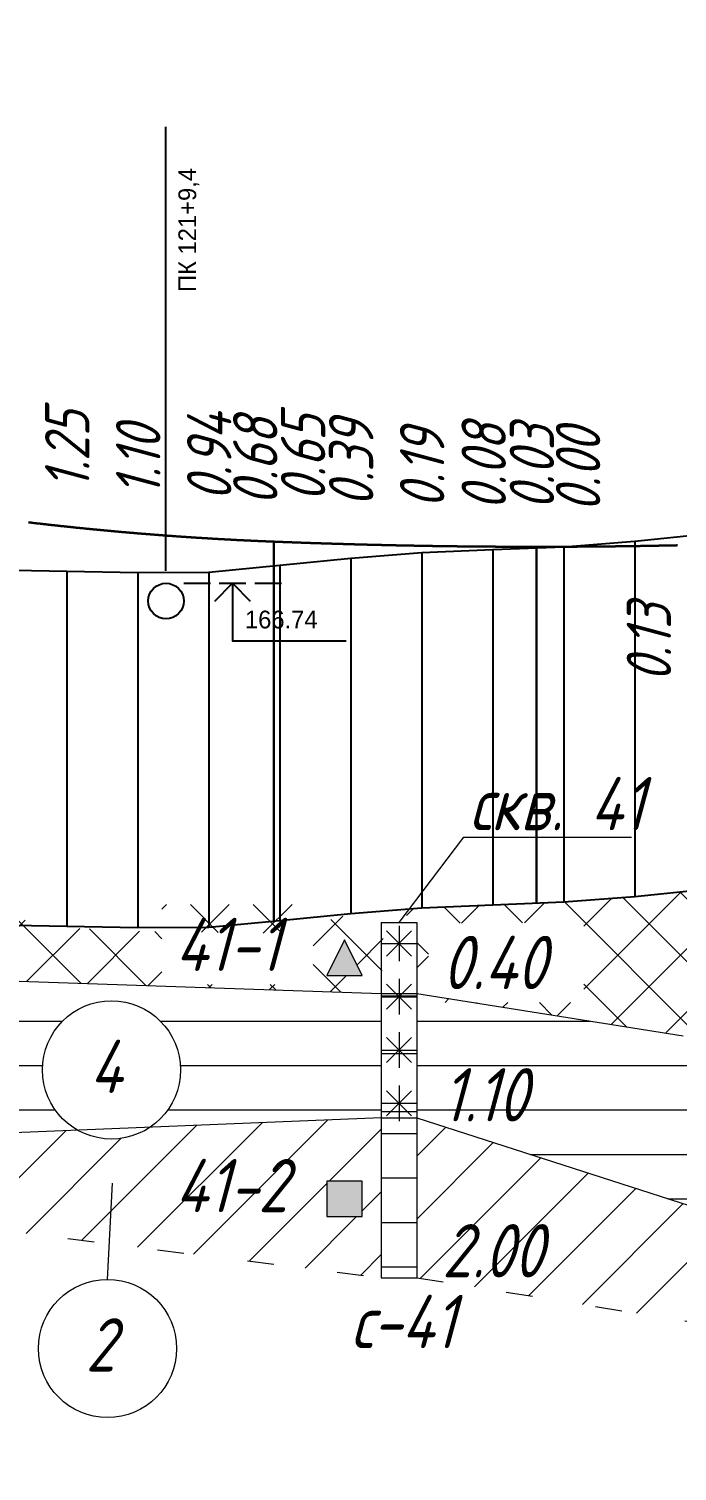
# Model space of a CAD drawing. Extents: x 2172 to 5772, y -842 to -248.
# Drawn here: x 5350.4 to 5387, y -483.9 to -402.7 of the extents above; entities that cross this region are included whole.
import ezdxf

# ---------------------------------------------------------------- set-up
doc = ezdxf.new("R2010")
doc.units = 0
doc.header["$MEASUREMENT"] = 0
doc.linetypes.add('CONTI', pattern=[0])
doc.linetypes.add('STROT', pattern=[1.7, 0.5, -1.2])
doc.layers.add('геология', color=7, linetype='CONTINUOUS', lineweight=20)
doc.layers.add('КРАСНЫЙ_ПРОФИЛЬ', color=1, linetype='CONTINUOUS', lineweight=30)
for name, color, linetype in [('ДИНАМИЧЕСКИЕ_КОММУНИКАЦИИ', 7, 'CONTINUOUS'), ('РАБОЧИЕ_ОТМЕТКИ', 1, 'CONTINUOUS'), ('ЧЕРНЫЙ_ПРОФИЛЬ', 7, 'CONTINUOUS')]:
    doc.layers.add(name, color=color, linetype=linetype)
doc.styles.add('ГОСТ', font='gost.TTF', dxfattribs={"oblique": 15, "height": 1})

# ---------------------------------------------------------------- blocks, each defined once
blk = doc.blocks.new('*U13')
at = {"layer": 'ДИНАМИЧЕСКИЕ_КОММУНИКАЦИИ', "color": 0}
blk.add_circle((0, 0), 1, dxfattribs=at)
blk = doc.blocks.new('*U14')
at = {"layer": 'ДИНАМИЧЕСКИЕ_КОММУНИКАЦИИ', "color": 0}
blk.add_text('166.74', height=1, dxfattribs=at).set_placement((4.45, -2.54))

msp = doc.modelspace()

# ---------------------------------------------------------------- hatches: boundary and pattern name
at = {"layer": 'геология', "linetype": 'Continuous'}
h = msp.add_hatch(dxfattribs=at)
h.set_pattern_fill('ANSI37', color=1, scale=20, style=0)
h.set_pattern_definition([(45, (2171.596, -898.5895), (-1.767767, 1.767767), []), (135, (2171.596, -898.5895), (-1.767767, -1.767767), [])])
edge = h.paths.add_edge_path()
edge.add_line((5058.397, -409.789), (5040.596, -408.31))
edge.add_line((5040.596, -408.31), (5036.596, -408.29))
edge.add_line((5036.596, -408.29), (5032.596, -408.13))
edge.add_line((5032.596, -408.13), (5028.596, -407.8))
edge.add_line((5028.596, -407.8), (5024.596, -407.55))
edge.add_line((5024.596, -407.55), (5020.596, -407.35))
edge.add_line((5020.596, -407.35), (5016.596, -407.16))
edge.add_line((5016.596, -407.16), (5012.596, -406.98))
edge.add_line((5012.596, -406.98), (5010.635, -406.999))
edge.add_line((5010.635, -406.999), (5010.635, -419.009))
edge.add_line((5010.635, -419.009), (5057.492, -411.971))
edge.add_arc((5061.369, -412.3), 3.89, 139.8176, 175.15442, ccw=False)
edge = h.paths.add_edge_path()
edge.add_line((5068.178, -404.573), (5064.596, -405.37))
edge.add_line((5064.596, -405.37), (5060.596, -406.22))
edge.add_line((5060.596, -406.22), (5056.596, -406.97))
edge.add_line((5056.596, -406.97), (5052.596, -407.65))
edge.add_line((5052.596, -407.65), (5048.596, -407.98))
edge.add_line((5048.596, -407.98), (5044.596, -408.14))
edge.add_line((5044.596, -408.14), (5040.596, -408.31))
edge.add_line((5040.596, -408.31), (5058.397, -409.789))
edge.add_arc((5061.369, -412.3), 3.89, 30.67706, 139.8176, ccw=False)
edge.add_line((5064.715, -410.315), (5067.164, -410.518))
edge.add_line((5067.164, -410.518), (5068.178, -410.366))
edge.add_line((5068.178, -410.366), (5068.178, -404.573))
edge = h.paths.add_edge_path()
edge.add_line((5096.596, -404.172), (5096.596, -404.13))
edge.add_line((5096.596, -404.13), (5092.596, -403.4))
edge.add_line((5092.596, -403.4), (5088.596, -402.99))
edge.add_line((5088.596, -402.99), (5084.596, -402.72))
edge.add_line((5084.596, -402.72), (5080.596, -402.76))
edge.add_line((5080.596, -402.76), (5076.596, -403.1))
edge.add_line((5076.596, -403.1), (5072.596, -403.7))
edge.add_line((5072.596, -403.7), (5069.178, -404.366))
edge.add_line((5069.178, -404.366), (5070.178, -404.366))
edge.add_line((5070.178, -404.366), (5070.178, -410.366))
edge.add_line((5070.178, -410.366), (5084.647, -410.034))
edge.add_line((5084.647, -410.034), (5096.838, -410.763))
edge.add_arc((5098.78, -407.392), 3.89, 180, 240.04553, ccw=False)
edge.add_arc((5098.78, -407.392), 3.89, 124.1536, 180, ccw=False)
edge = h.paths.add_edge_path()
edge.add_line((5120.596, -408.88), (5116.596, -407.77))
edge.add_line((5116.596, -407.77), (5112.596, -406.93))
edge.add_line((5112.596, -406.93), (5108.596, -406.05))
edge.add_line((5108.596, -406.05), (5104.596, -405.14))
edge.add_line((5104.596, -405.14), (5101.693, -404.813))
edge.add_arc((5098.78, -407.392), 3.89, 0, 41.52261, ccw=False)
edge.add_arc((5098.78, -407.392), 3.89, 293.11307, 360, ccw=False)
edge.add_line((5100.307, -410.97), (5103.262, -411.147))
edge.add_line((5103.262, -411.147), (5128.303, -414.758))
edge.add_line((5128.303, -414.758), (5128.303, -411.758))
edge.add_line((5128.303, -411.758), (5129.303, -411.758))
edge.add_line((5129.303, -411.758), (5128.596, -411.49))
edge.add_line((5128.596, -411.49), (5124.596, -410.12))
edge.add_line((5124.596, -410.12), (5120.596, -408.88))
h.paths.add_polyline_path([(5156.596, -423.48), (5152.596, -421.8), (5148.596, -420), (5144.596, -418), (5140.596, -416.16), (5136.596, -414.49), (5132.596, -413.01), (5130.303, -412.138), (5130.303, -414.758), (5155.472, -426.353), (5189.091, -430.057), (5189.091, -428.057), (5190.091, -428.057), (5188.596, -427.68), (5184.596, -426.81), (5180.596, -426.48), (5176.596, -426), (5172.596, -425.51), (5168.596, -425.12), (5164.596, -424.59), (5160.596, -424.09)])
h.paths.add_polyline_path([(5224.596, -435.25), (5220.596, -434.77), (5216.596, -434.35), (5212.596, -433.54), (5208.596, -432.81), (5204.596, -432.03), (5200.596, -430.64), (5196.596, -429.68), (5192.596, -428.69), (5191.091, -428.309), (5191.091, -430.057), (5216.701, -436.875), (5250.3, -441.943), (5250.3, -438.846), (5248.596, -438.68), (5244.596, -438.3), (5240.596, -437.89), (5236.596, -437.31), (5232.596, -436.56), (5228.596, -435.87)])
h.paths.add_polyline_path([(5280.596, -442.87), (5276.596, -441.78), (5272.596, -441.57), (5268.596, -440.66), (5264.596, -439.98), (5260.596, -439.68), (5256.596, -439.31), (5252.596, -439.07), (5252.3, -439.041), (5252.3, -441.943), (5266.285, -443.519), (5276.572, -445.311), (5292.596, -446.62), (5288.596, -445.37), (5284.596, -444.09)])
h.paths.add_polyline_path([(5310.157, -445.848), (5308.596, -445.95), (5304.596, -446.8), (5300.596, -447.32), (5296.596, -447.04), (5292.596, -446.62), (5276.572, -445.311), (5290.186, -449.892), (5310.157, -452.781)])
edge = h.paths.add_edge_path()
edge.add_line((5325.392, -447.905), (5324.596, -447.75))
edge.add_line((5324.596, -447.75), (5320.596, -446.92))
edge.add_line((5320.596, -446.92), (5316.596, -446.11))
edge.add_line((5316.596, -446.11), (5312.596, -445.69))
edge.add_line((5312.596, -445.69), (5311.157, -445.783))
edge.add_line((5311.157, -445.783), (5312.157, -445.783))
edge.add_line((5312.157, -445.783), (5312.157, -452.783))
edge.add_line((5312.157, -452.783), (5323.717, -453.945))
edge.add_arc((5326.776, -451.541), 3.89, 180, 218.16699, ccw=False)
edge.add_arc((5326.776, -451.541), 3.89, 110.836, 180, ccw=False)
edge = h.paths.add_edge_path()
edge.add_line((5330.596, -448.925), (5329.427, -448.694))
edge.add_arc((5326.776, -451.541), 3.89, 0, 47.03873, ccw=False)
edge.add_arc((5326.776, -451.541), 3.89, 310.35507, 360, ccw=False)
edge.add_line((5329.295, -454.505), (5333.372, -454.915))
edge.add_line((5333.372, -454.915), (5349.904, -456.331))
edge.add_line((5349.904, -456.331), (5330.596, -448.925))
h.paths.add_polyline_path([(5370.481, -452.375), (5368.773, -452.51), (5364.596, -453.65), (5360.596, -453.58), (5356.596, -453.53), (5352.596, -453.34), (5348.596, -452.61), (5344.596, -451.87), (5340.596, -450.89), (5336.596, -450.02), (5332.596, -449.32), (5330.596, -448.925), (5349.904, -456.331), (5370.31, -457.032)])
h.paths.add_polyline_path([(5367.242, -456.013), (5368.242, -454.013), (5369.242, -456.013)], flags=16)
edge = h.paths.add_edge_path()
edge.add_line((5412.596, -454.68), (5408.596, -453.16))
edge.add_line((5408.596, -453.16), (5404.596, -451.97))
edge.add_line((5404.596, -451.97), (5400.596, -451.32))
edge.add_line((5400.596, -451.32), (5396.596, -451.09))
edge.add_line((5396.596, -451.09), (5392.532, -450.815))
edge.add_line((5392.532, -450.815), (5388.512, -451.168))
edge.add_line((5388.512, -451.168), (5384.596, -451.574))
edge.add_line((5384.596, -451.574), (5380.596, -451.879))
edge.add_line((5380.596, -451.879), (5376.575, -452.044))
edge.add_line((5376.575, -452.044), (5372.663, -452.206))
edge.add_line((5372.663, -452.206), (5371.254, -452.314))
edge.add_line((5371.254, -452.314), (5372.31, -453.032))
edge.add_line((5372.31, -453.032), (5372.31, -457.032))
edge.add_line((5372.31, -457.032), (5387.328, -459.422))
edge.add_line((5387.328, -459.422), (5402.013, -459.992))
edge.add_line((5402.013, -459.992), (5414.483, -460.809))
edge.add_arc((5415.2, -464.633), 3.89, 71.88426, 100.62054, ccw=False)
edge.add_line((5416.409, -460.935), (5430.596, -461.865))
edge.add_line((5430.596, -461.865), (5428.596, -460.72))
edge.add_line((5428.596, -460.72), (5424.596, -458.45))
edge.add_line((5424.596, -458.45), (5420.596, -457.17))
edge.add_line((5420.596, -457.17), (5416.596, -455.91))
edge.add_line((5416.596, -455.91), (5412.596, -454.68))
edge = h.paths.add_edge_path(flags=16)
edge.add_arc((5397.269, -455.3), 3.89, 0, 360)
h.paths.add_polyline_path([(5252.976, -446.173), (5261.501, -446.173), (5261.501, -441.67), (5252.976, -441.67)], flags=17)
h.paths.add_polyline_path([(5252.976, -442.477), (5261.501, -442.477), (5261.501, -437.974), (5252.976, -437.974)])
h.paths.add_polyline_path([(5312.833, -453.531), (5321.572, -453.531), (5321.572, -449.027), (5312.833, -449.027)], flags=17)
h.paths.add_polyline_path([(5357.949, -456.519), (5366.473, -456.519), (5366.473, -452.015), (5357.949, -452.015)], flags=16)
h.paths.add_polyline_path([(5394.624, -457.357), (5399.944, -457.357), (5399.944, -452.847), (5394.624, -452.847)], flags=0)
h.paths.add_polyline_path([(5372.986, -457.536), (5381.725, -457.536), (5381.725, -453.033), (5372.952, -453.087)], flags=17)
h = msp.add_hatch(dxfattribs=at)
h.set_pattern_fill('ANSI31', scale=20, angle=135, style=0)
h.set_pattern_definition([(180, (2171.596, -898.5895), (-4e-16, -2.5), [])])
h.paths.add_polyline_path([(5483.36, -527.597), (5432.544, -473.407), (5432.544, -482.407)])
h.paths.add_polyline_path([(5406.153, -465.833), (5387.328, -459.422), (5372.31, -457.032), (5372.31, -464.032), (5428.256, -482.039), (5430.544, -482.407), (5430.544, -473.407), (5414.722, -468.494, -0.089295), (5413.406, -468.085)])
h.paths.add_polyline_path([(5419.413, -473.158, -1), (5411.632, -473.158, -1)], flags=16)
h.paths.add_polyline_path([(5323.717, -453.945), (5312.157, -452.783), (5312.157, -465.783), (5316.023, -466.265), (5353.211, -464.735, -0.271911), (5351.216, -461.337, -1), (5358.996, -461.337, -0.249954), (5357.274, -464.568), (5370.31, -464.032), (5370.31, -457.032), (5349.904, -456.331), (5333.372, -454.915), (5329.295, -454.505, -0.425444)])
h.paths.add_polyline_path([(5433.22, -483.141), (5441.96, -483.141), (5441.96, -478.634), (5433.22, -478.634)], flags=24)
h.paths.add_polyline_path([(5428.068, -487.128), (5437.666, -487.128), (5437.666, -482.622), (5428.068, -482.622)], flags=9)
h.paths.add_polyline_path([(5413.536, -475.207), (5417.772, -475.207), (5417.772, -470.704), (5413.536, -470.704)], flags=8)
h.paths.add_polyline_path([(5372.986, -464.984), (5380.439, -464.984), (5380.439, -460.481), (5372.986, -460.481)], flags=25)
h.paths.add_polyline_path([(5312.832, -466.517), (5321.573, -466.517), (5321.573, -462.01), (5312.832, -462.01)], flags=9)
at = {"layer": 'геология', "ltscale": 7}
for points in [[(5368.242, -454.013), (5367.242, -456.013), (5369.242, -456.013), (5368.742, -455.013)], [(5369.242, -469.591), (5369.242, -467.591), (5367.242, -467.591), (5367.242, -469.591)]]:
    msp.add_hatch(color=7, dxfattribs=at).paths.add_polyline_path(points)
at = {"layer": 'геология', "linetype": 'Continuous'}
h = msp.add_hatch(dxfattribs=at)
h.set_pattern_fill('ANSI31', scale=26, angle=135, style=0)
h.set_pattern_definition([(180, (6561.2314, -2917.4197), (-7e-16, -3.25), [])])
h.paths.add_polyline_path([(5372.31, -457.032), (5370.31, -457.032), (5370.31, -464.032), (5372.31, -464.032)])
h = msp.add_hatch(dxfattribs=at)
h.set_pattern_fill('ANSI31', scale=20, style=0)
h.set_pattern_definition([(45, (2171.596, -898.5895), (-1.767767, 1.767767), [])])
h.paths.add_polyline_path([(5370.31, -473.032), (5370.31, -464.032), (5357.274, -464.568, -0.282117), (5353.211, -464.735), (5316.023, -466.265)])
h.paths.add_polyline_path([(5367.242, -469.591), (5367.242, -467.591), (5369.242, -467.591), (5369.242, -469.591)], flags=16)
h.paths.add_polyline_path([(5428.256, -482.039), (5372.31, -464.032), (5372.31, -473.032)])
h.paths.add_polyline_path([(5357.749, -469.896), (5370.106, -470.297), (5371.312, -465.797), (5358.955, -465.396)], flags=9)
h.paths.add_polyline_path([(5372.786, -473.563), (5383.429, -473.965), (5384.635, -469.465), (5373.992, -469.063)], flags=25)
h = msp.add_hatch(dxfattribs=at)
h.set_pattern_fill('ANSI31', scale=20, angle=135, style=0)
h.set_pattern_definition([(180, (6561.2314, -2917.4197), (-4e-16, -2.5), [])])
h.paths.add_polyline_path([(5372.31, -464.032), (5370.31, -464.032), (5370.31, -473.032), (5372.31, -473.032)])

# ---------------------------------------------------------------- linework, layer by layer
at = {"layer": 'геология', "color": 7, "linetype": 'Continuous'}
for p, q in [((5371.31, -453.032), (5374.956, -448.231)), ((5374.956, -448.231), (5384.401, -448.231)), ((5370.31, -453.032), (5372.31, -453.032)), ((5368.242, -454.013), (5367.242, -456.013)), ((5369.242, -456.013), (5368.242, -454.013)), ((5349.904, -456.331), (5370.31, -457.032)), ((5367.242, -456.013), (5369.242, -456.013)), ((5370.31, -457.032), (5372.31, -457.032)), ((5370.31, -457.032), (5372.31, -457.032)), ((5372.31, -457.032), (5387.328, -459.422)), ((5370.31, -464.032), (5316.023, -466.265)), ((5370.31, -464.032), (5372.31, -464.032)), ((5372.31, -464.032), (5428.256, -482.039)), ((5354.885, -473.126), (5355.166, -467.718)), ((5370.31, -473.032), (5372.31, -473.032)), ((5370.31, -473.032), (5372.31, -473.032)), ((5370.31, -473.032), (5372.31, -473.032))]:
    msp.add_line(p, q, dxfattribs=at)
at = {"layer": 'геология', "color": 7, "linetype": 'Continuous', "ltscale": 5}
for p, q in [((5370.31, -453.032), (5370.31, -473.032)), ((5372.31, -453.032), (5372.31, -473.032))]:
    msp.add_line(p, q, dxfattribs=at)
at = {"layer": 'геология', "color": 1, "linetype": 'Continuous'}
for p, q in [((5370.603, -454.922), (5372.017, -453.507)), ((5372.017, -454.922), (5370.603, -453.507)), ((5371.31, -453.214), (5371.31, -455.214)), ((5370.31, -454.214), (5372.31, -454.214)), ((5371.31, -456.214), (5371.31, -458.214)), ((5370.603, -457.922), (5372.017, -456.507)), ((5372.017, -457.922), (5370.603, -456.507)), ((5370.31, -457.214), (5372.31, -457.214)), ((5370.603, -460.922), (5372.017, -459.507)), ((5372.017, -460.922), (5370.603, -459.507)), ((5371.31, -459.214), (5371.31, -461.214)), ((5370.31, -460.214), (5372.31, -460.214)), ((5370.603, -463.922), (5372.017, -462.507)), ((5372.017, -463.922), (5370.603, -462.507)), ((5371.31, -462.214), (5371.31, -464.214)), ((5370.31, -463.214), (5372.31, -463.214))]:
    msp.add_line(p, q, dxfattribs=at)
at = {"layer": 'геология', "color": 7, "ltscale": 7}
for p, q in [((5367.242, -456.013), (5369.242, -456.013)), ((5369.242, -467.591), (5367.242, -467.591)), ((5367.242, -467.591), (5367.242, -469.591)), ((5369.242, -469.591), (5369.242, -467.591)), ((5367.242, -469.591), (5369.242, -469.591))]:
    msp.add_line(p, q, dxfattribs=at)
at = {"layer": 'геология', "color": 7, "linetype": 'STROT', "ltscale": 3}
for p, q in [((5312.157, -465.783), (5370.31, -473.032)), ((5372.31, -473.032), (5430.544, -482.407))]:
    msp.add_line(p, q, dxfattribs=at)
at = {"layer": 'геология', "color": 7, "linetype": 'Continuous'}
for centre in [(5355.106, -461.337), (5354.885, -477.017)]:
    msp.add_circle(centre, 3.89, dxfattribs=at)
at = {"layer": 'ДИНАМИЧЕСКИЕ_КОММУНИКАЦИИ', "color": 7}
for points in [[(5358.179, -433.236), (5358.179, -408.236)], [(5359.179, -433.936), (5360.679, -433.936)], [(5360.929, -434.936), (5361.929, -433.936), (5362.929, -434.936)], [(5361.179, -433.936), (5362.679, -433.936)], [(5361.929, -433.936), (5361.929, -437.176), (5368.329, -437.176)], [(5363.179, -433.936), (5364.679, -433.936)]]:
    msp.add_lwpolyline(points, dxfattribs=at)
at = {"layer": 'КРАСНЫЙ_ПРОФИЛЬ'}
for p, q in [((5364.259, -431.592), (5364.259, -452.945)), ((5379.053, -431.882), (5379.053, -451.942))]:
    msp.add_line(p, q, dxfattribs=at)
for points in [[(5350.422, -430.505), (5350.462, -430.509), (5350.502, -430.514), (5350.542, -430.519), (5350.582, -430.523), (5350.622, -430.528), (5350.662, -430.533), (5350.702, -430.537), (5350.742, -430.542), (5350.782, -430.547), (5350.822, -430.551), (5350.862, -430.556), (5350.902, -430.561), (5350.942, -430.565), (5350.982, -430.57), (5351.022, -430.574), (5351.062, -430.579), (5351.102, -430.584), (5351.142, -430.588), (5351.182, -430.593), (5351.222, -430.597), (5351.262, -430.602), (5351.302, -430.606), (5351.342, -430.611), (5351.382, -430.615), (5351.422, -430.62), (5351.462, -430.624), (5351.502, -430.629), (5351.542, -430.633), (5351.582, -430.638), (5351.622, -430.642), (5351.662, -430.647), (5351.702, -430.651), (5351.742, -430.656), (5351.782, -430.66), (5351.822, -430.664), (5351.862, -430.669), (5351.902, -430.673), (5351.942, -430.678), (5351.982, -430.682), (5352.022, -430.686), (5352.062, -430.691), (5352.102, -430.695), (5352.142, -430.699), (5352.182, -430.704), (5352.222, -430.708), (5352.262, -430.712), (5352.302, -430.717), (5352.342, -430.721), (5352.382, -430.725), (5352.422, -430.729), (5352.462, -430.734), (5352.502, -430.738), (5352.542, -430.742), (5352.582, -430.746), (5352.596, -430.748), (5352.622, -430.751), (5352.662, -430.755), (5352.702, -430.759), (5352.742, -430.763), (5352.782, -430.767), (5352.822, -430.772), (5352.862, -430.776), (5352.902, -430.78), (5352.942, -430.784), (5352.982, -430.788), (5353.022, -430.792), (5353.062, -430.797), (5353.102, -430.801), (5353.142, -430.805), (5353.182, -430.809), (5353.222, -430.813), (5353.262, -430.817), (5353.302, -430.821), (5353.342, -430.825), (5353.382, -430.829), (5353.422, -430.833), (5353.462, -430.837), (5353.502, -430.841), (5353.542, -430.845), (5353.582, -430.849), (5353.622, -430.853), (5353.662, -430.857), (5353.702, -430.861), (5353.742, -430.865), (5353.782, -430.869), (5353.822, -430.873), (5353.862, -430.877), (5353.902, -430.881), (5353.942, -430.885), (5353.982, -430.889), (5354.022, -430.893), (5354.061, -430.897), (5354.101, -430.901), (5354.141, -430.905), (5354.181, -430.908), (5354.221, -430.912), (5354.261, -430.916), (5354.301, -430.92), (5354.341, -430.924), (5354.381, -430.928), (5354.421, -430.931), (5354.461, -430.935), (5354.501, -430.939), (5354.541, -430.943), (5354.581, -430.947), (5354.621, -430.95), (5354.661, -430.954), (5354.701, -430.958), (5354.741, -430.962), (5354.781, -430.965), (5354.821, -430.969), (5354.861, -430.973), (5354.901, -430.976), (5354.941, -430.98), (5354.981, -430.984), (5355.021, -430.988), (5355.061, -430.991), (5355.101, -430.995), (5355.141, -430.999), (5355.181, -431.002), (5355.221, -431.006), (5355.261, -431.009), (5355.301, -431.013), (5355.341, -431.017), (5355.381, -431.02), (5355.421, -431.024), (5355.461, -431.027), (5355.501, -431.031), (5355.541, -431.035), (5355.581, -431.038), (5355.621, -431.042), (5355.661, -431.045), (5355.701, -431.049), (5355.741, -431.052), (5355.781, -431.056), (5355.821, -431.059), (5355.861, -431.063), (5355.901, -431.066), (5355.941, -431.07), (5355.981, -431.073), (5356.021, -431.077), (5356.061, -431.08), (5356.101, -431.083), (5356.141, -431.087), (5356.181, -431.09), (5356.221, -431.094), (5356.261, -431.097), (5356.301, -431.1), (5356.341, -431.104), (5356.381, -431.107), (5356.421, -431.111), (5356.461, -431.114), (5356.501, -431.117), (5356.541, -431.121), (5356.581, -431.124), (5356.596, -431.125), (5356.621, -431.127), (5356.661, -431.131), (5356.701, -431.134), (5356.741, -431.137), (5356.781, -431.14), (5356.821, -431.144), (5356.861, -431.147), (5356.901, -431.15), (5356.941, -431.153), (5356.981, -431.157), (5357.021, -431.16), (5357.061, -431.163), (5357.101, -431.166), (5357.141, -431.169), (5357.181, -431.173), (5357.221, -431.176), (5357.261, -431.179), (5357.301, -431.182), (5357.341, -431.185), (5357.381, -431.188), (5357.421, -431.192), (5357.461, -431.195), (5357.501, -431.198), (5357.541, -431.201), (5357.581, -431.204), (5357.621, -431.207), (5357.661, -431.21), (5357.701, -431.213), (5357.741, -431.216), (5357.781, -431.219), (5357.821, -431.222), (5357.861, -431.225), (5357.901, -431.228), (5357.941, -431.231), (5357.981, -431.234), (5358.021, -431.237), (5358.061, -431.24), (5358.101, -431.243), (5358.141, -431.246), (5358.181, -431.249), (5358.221, -431.252), (5358.261, -431.255), (5358.301, -431.258), (5358.341, -431.261), (5358.381, -431.264), (5358.421, -431.267), (5358.461, -431.27), (5358.501, -431.273), (5358.541, -431.276), (5358.581, -431.278), (5358.621, -431.281), (5358.661, -431.284), (5358.701, -431.287), (5358.741, -431.29), (5358.781, -431.293), (5358.821, -431.295), (5358.86, -431.298), (5358.9, -431.301), (5358.94, -431.304), (5358.98, -431.307), (5359.02, -431.309), (5359.06, -431.312), (5359.1, -431.315), (5359.14, -431.318), (5359.18, -431.32), (5359.22, -431.323), (5359.26, -431.326), (5359.3, -431.328), (5359.34, -431.331), (5359.38, -431.334), (5359.42, -431.336), (5359.46, -431.339), (5359.5, -431.342), (5359.54, -431.344), (5359.58, -431.347), (5359.62, -431.35), (5359.66, -431.352), (5359.7, -431.355), (5359.74, -431.358), (5359.78, -431.36), (5359.82, -431.363), (5359.86, -431.365), (5359.9, -431.368), (5359.94, -431.37), (5359.98, -431.373), (5360.02, -431.375), (5360.06, -431.378), (5360.1, -431.38), (5360.14, -431.383), (5360.18, -431.386), (5360.22, -431.388), (5360.26, -431.39), (5360.3, -431.393), (5360.34, -431.395), (5360.38, -431.398), (5360.42, -431.4), (5360.46, -431.403), (5360.5, -431.405), (5360.54, -431.408), (5360.58, -431.41), (5360.596, -431.411), (5360.62, -431.412), (5360.66, -431.415), (5360.7, -431.417), (5360.74, -431.42), (5360.78, -431.422), (5360.82, -431.424), (5360.86, -431.427), (5360.9, -431.429), (5360.94, -431.431), (5360.98, -431.434), (5361.02, -431.436), (5361.06, -431.438), (5361.1, -431.44), (5361.14, -431.443), (5361.18, -431.445), (5361.22, -431.447), (5361.26, -431.45), (5361.3, -431.452), (5361.34, -431.454), (5361.38, -431.456), (5361.42, -431.458), (5361.46, -431.461), (5361.5, -431.463), (5361.54, -431.465), (5361.58, -431.467), (5361.62, -431.469), (5361.66, -431.472), (5361.7, -431.474), (5361.74, -431.476), (5361.78, -431.478), (5361.82, -431.48), (5361.86, -431.482), (5361.9, -431.484), (5361.94, -431.486), (5361.98, -431.489), (5362.02, -431.491), (5362.06, -431.493), (5362.1, -431.495), (5362.14, -431.497), (5362.18, -431.499), (5362.22, -431.501), (5362.26, -431.503), (5362.3, -431.505), (5362.34, -431.507), (5362.38, -431.509), (5362.42, -431.511), (5362.46, -431.513), (5362.5, -431.515), (5362.54, -431.517), (5362.58, -431.519), (5362.62, -431.521), (5362.66, -431.523), (5362.7, -431.525), (5362.74, -431.526), (5362.78, -431.528), (5362.82, -431.53), (5362.86, -431.532), (5362.9, -431.534), (5362.94, -431.536), (5362.98, -431.538), (5363.02, -431.54), (5363.06, -431.541), (5363.1, -431.543), (5363.14, -431.545), (5363.18, -431.547), (5363.22, -431.549), (5363.26, -431.551), (5363.3, -431.552), (5363.34, -431.554), (5363.38, -431.556), (5363.42, -431.558), (5363.46, -431.559), (5363.5, -431.561), (5363.54, -431.563), (5363.58, -431.565), (5363.62, -431.566), (5363.659, -431.568), (5363.699, -431.57), (5363.739, -431.571), (5363.779, -431.573), (5363.819, -431.575), (5363.859, -431.576), (5363.899, -431.578), (5363.939, -431.58), (5363.979, -431.581), (5364.019, -431.583), (5364.059, -431.585), (5364.099, -431.586), (5364.139, -431.588), (5364.179, -431.589), (5364.219, -431.591), (5364.259, -431.592)], [(5364.259, -431.592), (5364.299, -431.594), (5364.339, -431.596), (5364.379, -431.597), (5364.419, -431.599), (5364.459, -431.6), (5364.499, -431.602), (5364.539, -431.603), (5364.579, -431.605), (5364.596, -431.605), (5364.619, -431.606), (5364.659, -431.608), (5364.699, -431.609), (5364.739, -431.611), (5364.779, -431.612), (5364.819, -431.614), (5364.859, -431.615), (5364.899, -431.617), (5364.939, -431.618), (5364.979, -431.62), (5365.019, -431.621), (5365.059, -431.623), (5365.099, -431.624), (5365.139, -431.626), (5365.179, -431.627), (5365.219, -431.629), (5365.259, -431.63), (5365.299, -431.632), (5365.339, -431.633), (5365.379, -431.635), (5365.419, -431.636), (5365.459, -431.637), (5365.499, -431.639), (5365.539, -431.64), (5365.579, -431.642), (5365.619, -431.643), (5365.659, -431.645), (5365.699, -431.646), (5365.739, -431.647), (5365.779, -431.649), (5365.819, -431.65), (5365.859, -431.652), (5365.899, -431.653), (5365.938, -431.654), (5365.978, -431.656), (5366.018, -431.657), (5366.058, -431.659), (5366.098, -431.66), (5366.138, -431.661), (5366.178, -431.663), (5366.218, -431.664), (5366.258, -431.665), (5366.298, -431.667), (5366.338, -431.668), (5366.378, -431.669), (5366.418, -431.671), (5366.458, -431.672), (5366.498, -431.673), (5366.538, -431.675), (5366.578, -431.676), (5366.618, -431.677), (5366.658, -431.679), (5366.698, -431.68), (5366.738, -431.681), (5366.778, -431.683), (5366.818, -431.684), (5366.858, -431.685), (5366.898, -431.686), (5366.938, -431.688), (5366.978, -431.689), (5367.018, -431.69), (5367.058, -431.691), (5367.098, -431.693), (5367.138, -431.694), (5367.178, -431.695), (5367.218, -431.697), (5367.258, -431.698), (5367.298, -431.699), (5367.338, -431.7), (5367.378, -431.701), (5367.418, -431.703), (5367.458, -431.704), (5367.498, -431.705), (5367.538, -431.706), (5367.578, -431.708), (5367.618, -431.709), (5367.658, -431.71), (5367.698, -431.711), (5367.738, -431.712), (5367.778, -431.714), (5367.817, -431.715), (5367.857, -431.716), (5367.897, -431.717), (5367.937, -431.718), (5367.977, -431.72), (5368.017, -431.721), (5368.057, -431.722), (5368.097, -431.723), (5368.137, -431.724), (5368.177, -431.725), (5368.217, -431.726), (5368.257, -431.728), (5368.297, -431.729), (5368.337, -431.73), (5368.377, -431.731), (5368.417, -431.732), (5368.457, -431.733), (5368.497, -431.734), (5368.537, -431.735), (5368.577, -431.737), (5368.596, -431.737), (5368.617, -431.738), (5368.657, -431.739), (5368.697, -431.74), (5368.737, -431.741), (5368.777, -431.742), (5368.817, -431.743), (5368.857, -431.744), (5368.897, -431.745), (5368.937, -431.746), (5368.977, -431.747), (5369.017, -431.749), (5369.057, -431.75), (5369.097, -431.751), (5369.137, -431.752), (5369.177, -431.753), (5369.217, -431.754), (5369.257, -431.755), (5369.297, -431.756), (5369.337, -431.757), (5369.377, -431.758), (5369.417, -431.759), (5369.457, -431.76), (5369.497, -431.761), (5369.537, -431.762), (5369.577, -431.763), (5369.617, -431.764), (5369.657, -431.765), (5369.696, -431.766), (5369.736, -431.767), (5369.776, -431.768), (5369.816, -431.769), (5369.856, -431.77), (5369.896, -431.771), (5369.936, -431.772), (5369.976, -431.773), (5370.016, -431.774), (5370.056, -431.775), (5370.096, -431.776), (5370.136, -431.777), (5370.176, -431.777), (5370.216, -431.778), (5370.256, -431.779), (5370.296, -431.78), (5370.336, -431.781), (5370.376, -431.782), (5370.416, -431.783), (5370.456, -431.784), (5370.496, -431.785), (5370.536, -431.786), (5370.576, -431.787), (5370.616, -431.788), (5370.656, -431.788), (5370.696, -431.789), (5370.736, -431.79), (5370.776, -431.791), (5370.816, -431.792), (5370.856, -431.793), (5370.896, -431.794), (5370.936, -431.795), (5370.976, -431.795), (5371.016, -431.796), (5371.056, -431.797), (5371.096, -431.798), (5371.136, -431.799), (5371.176, -431.8), (5371.216, -431.8), (5371.256, -431.801), (5371.296, -431.802), (5371.336, -431.803), (5371.376, -431.804), (5371.416, -431.804), (5371.456, -431.805), (5371.496, -431.806), (5371.536, -431.807), (5371.575, -431.808), (5371.615, -431.808), (5371.655, -431.809), (5371.695, -431.81), (5371.735, -431.811), (5371.775, -431.812), (5371.815, -431.812), (5371.855, -431.813), (5371.895, -431.814), (5371.935, -431.815), (5371.975, -431.815), (5372.015, -431.816), (5372.055, -431.817), (5372.095, -431.818), (5372.135, -431.818), (5372.175, -431.819), (5372.215, -431.82), (5372.255, -431.821), (5372.295, -431.821), (5372.335, -431.822), (5372.375, -431.823), (5372.415, -431.823), (5372.455, -431.824), (5372.495, -431.825), (5372.535, -431.825), (5372.575, -431.826), (5372.596, -431.826), (5372.615, -431.827), (5372.655, -431.827), (5372.695, -431.828), (5372.735, -431.829), (5372.775, -431.829), (5372.815, -431.83), (5372.855, -431.831), (5372.895, -431.831), (5372.935, -431.832), (5372.975, -431.833), (5373.015, -431.833), (5373.055, -431.834), (5373.095, -431.835), (5373.135, -431.835), (5373.175, -431.836), (5373.215, -431.837), (5373.255, -431.837), (5373.295, -431.838), (5373.335, -431.838), (5373.375, -431.839), (5373.415, -431.84), (5373.454, -431.84), (5373.494, -431.841), (5373.534, -431.841), (5373.574, -431.842), (5373.614, -431.842), (5373.654, -431.843), (5373.694, -431.844), (5373.734, -431.844), (5373.774, -431.845), (5373.814, -431.845), (5373.854, -431.846), (5373.894, -431.846), (5373.934, -431.847), (5373.974, -431.847), (5374.014, -431.848), (5374.054, -431.849), (5374.094, -431.849), (5374.134, -431.85), (5374.174, -431.85), (5374.214, -431.851), (5374.254, -431.851), (5374.294, -431.852), (5374.334, -431.852), (5374.374, -431.853), (5374.414, -431.853), (5374.454, -431.854), (5374.494, -431.854), (5374.534, -431.855), (5374.574, -431.855), (5374.614, -431.856), (5374.654, -431.856), (5374.694, -431.856), (5374.734, -431.857), (5374.774, -431.857), (5374.814, -431.858), (5374.854, -431.858), (5374.894, -431.859), (5374.934, -431.859), (5374.974, -431.86), (5375.014, -431.86), (5375.054, -431.86), (5375.094, -431.861), (5375.134, -431.861), (5375.174, -431.862), (5375.214, -431.862), (5375.254, -431.862), (5375.294, -431.863), (5375.333, -431.863), (5375.373, -431.864), (5375.413, -431.864), (5375.453, -431.864), (5375.493, -431.865), (5375.533, -431.865), (5375.573, -431.866), (5375.613, -431.866), (5375.653, -431.866), (5375.693, -431.867), (5375.733, -431.867), (5375.773, -431.867), (5375.813, -431.868), (5375.853, -431.868), (5375.893, -431.868), (5375.933, -431.869), (5375.973, -431.869), (5376.013, -431.869), (5376.053, -431.87), (5376.093, -431.87), (5376.133, -431.87), (5376.173, -431.871), (5376.213, -431.871), (5376.253, -431.871), (5376.293, -431.871), (5376.333, -431.872), (5376.373, -431.872), (5376.413, -431.872), (5376.453, -431.873), (5376.493, -431.873), (5376.533, -431.873), (5376.573, -431.873), (5376.596, -431.874), (5376.613, -431.874), (5376.653, -431.874), (5376.693, -431.874), (5376.733, -431.874), (5376.773, -431.875), (5376.813, -431.875), (5376.853, -431.875), (5376.893, -431.875), (5376.933, -431.876), (5376.973, -431.876), (5377.013, -431.876), (5377.053, -431.876), (5377.093, -431.876), (5377.133, -431.877), (5377.173, -431.877), (5377.212, -431.877), (5377.252, -431.877), (5377.292, -431.877), (5377.332, -431.878), (5377.372, -431.878), (5377.412, -431.878), (5377.452, -431.878), (5377.492, -431.878), (5377.532, -431.878), (5377.572, -431.879), (5377.612, -431.879), (5377.652, -431.879), (5377.692, -431.879), (5377.732, -431.879), (5377.772, -431.879), (5377.812, -431.88), (5377.852, -431.88), (5377.892, -431.88), (5377.932, -431.88), (5377.972, -431.88), (5378.012, -431.88), (5378.052, -431.88), (5378.092, -431.88), (5378.132, -431.88), (5378.172, -431.881), (5378.212, -431.881), (5378.252, -431.881), (5378.292, -431.881), (5378.332, -431.881), (5378.372, -431.881), (5378.412, -431.881), (5378.452, -431.881), (5378.492, -431.881), (5378.532, -431.881), (5378.572, -431.881), (5378.612, -431.881), (5378.652, -431.881), (5378.692, -431.881), (5378.732, -431.881), (5378.772, -431.881), (5378.812, -431.881), (5378.852, -431.881), (5378.892, -431.882), (5378.932, -431.882), (5378.972, -431.882), (5379.012, -431.882), (5379.052, -431.882), (5379.091, -431.882), (5379.131, -431.882), (5379.171, -431.882), (5379.211, -431.882), (5379.251, -431.881), (5379.291, -431.881), (5379.331, -431.881), (5379.371, -431.881), (5379.411, -431.881), (5379.451, -431.881), (5379.491, -431.881), (5379.531, -431.881), (5379.571, -431.881), (5379.611, -431.881), (5379.651, -431.881), (5379.691, -431.881), (5379.731, -431.881), (5379.771, -431.881), (5379.811, -431.881), (5379.851, -431.881), (5379.891, -431.881), (5379.931, -431.881), (5379.971, -431.88), (5380.011, -431.88), (5380.051, -431.88), (5380.091, -431.88), (5380.131, -431.88), (5380.171, -431.88), (5380.211, -431.88), (5380.251, -431.88), (5380.291, -431.88), (5380.331, -431.879), (5380.371, -431.879), (5380.411, -431.879), (5380.451, -431.879), (5380.491, -431.879), (5380.531, -431.879), (5380.571, -431.878), (5380.596, -431.878), (5380.611, -431.878), (5380.651, -431.878), (5380.691, -431.878), (5380.731, -431.878), (5380.771, -431.878), (5380.811, -431.877), (5380.851, -431.877), (5380.891, -431.877), (5380.931, -431.877), (5380.97, -431.877), (5381.01, -431.876), (5381.05, -431.876), (5381.09, -431.876), (5381.13, -431.876), (5381.17, -431.876), (5381.21, -431.875), (5381.25, -431.875), (5381.29, -431.875), (5381.33, -431.875), (5381.37, -431.874), (5381.41, -431.874), (5381.45, -431.874), (5381.49, -431.874), (5381.53, -431.873), (5381.57, -431.873), (5381.61, -431.873), (5381.65, -431.873), (5381.69, -431.872), (5381.73, -431.872), (5381.77, -431.872), (5381.81, -431.871), (5381.85, -431.871), (5381.89, -431.871), (5381.93, -431.871), (5381.97, -431.87), (5382.01, -431.87), (5382.05, -431.87), (5382.09, -431.869), (5382.13, -431.869), (5382.17, -431.869), (5382.21, -431.868), (5382.25, -431.868), (5382.29, -431.868), (5382.33, -431.867), (5382.37, -431.867), (5382.41, -431.867), (5382.45, -431.866), (5382.49, -431.866), (5382.53, -431.866), (5382.57, -431.865), (5382.61, -431.865), (5382.65, -431.864), (5382.69, -431.864), (5382.73, -431.864), (5382.77, -431.863), (5382.81, -431.863), (5382.849, -431.862), (5382.889, -431.862), (5382.929, -431.862), (5382.969, -431.861), (5383.009, -431.861), (5383.049, -431.86), (5383.089, -431.86), (5383.129, -431.86), (5383.169, -431.859), (5383.209, -431.859), (5383.249, -431.858), (5383.289, -431.858), (5383.329, -431.857), (5383.369, -431.857), (5383.409, -431.856), (5383.449, -431.856), (5383.489, -431.856), (5383.529, -431.855), (5383.569, -431.855), (5383.609, -431.854), (5383.649, -431.854), (5383.689, -431.853), (5383.729, -431.853), (5383.769, -431.852), (5383.809, -431.852), (5383.849, -431.851), (5383.889, -431.851), (5383.929, -431.85), (5383.969, -431.85), (5384.009, -431.849), (5384.049, -431.849), (5384.089, -431.848), (5384.129, -431.848), (5384.169, -431.847), (5384.209, -431.846), (5384.249, -431.846), (5384.289, -431.845), (5384.329, -431.845), (5384.369, -431.844), (5384.409, -431.844), (5384.449, -431.843), (5384.489, -431.843), (5384.529, -431.842), (5384.569, -431.841), (5384.596, -431.841), (5384.609, -431.841), (5384.649, -431.84), (5384.689, -431.84), (5384.728, -431.839), (5384.768, -431.838), (5384.808, -431.838), (5384.848, -431.837), (5384.888, -431.837), (5384.928, -431.836), (5384.968, -431.835), (5385.008, -431.835), (5385.048, -431.834), (5385.088, -431.833), (5385.128, -431.833), (5385.168, -431.832), (5385.208, -431.831), (5385.248, -431.831), (5385.288, -431.83), (5385.328, -431.83), (5385.368, -431.829), (5385.408, -431.828), (5385.448, -431.828), (5385.488, -431.827), (5385.528, -431.826), (5385.568, -431.825), (5385.608, -431.825), (5385.648, -431.824), (5385.688, -431.823), (5385.728, -431.823), (5385.768, -431.822), (5385.808, -431.821), (5385.848, -431.821), (5385.888, -431.82), (5385.928, -431.819), (5385.968, -431.818), (5386.008, -431.818), (5386.048, -431.817), (5386.088, -431.816), (5386.128, -431.815), (5386.168, -431.815), (5386.208, -431.814), (5386.248, -431.813), (5386.288, -431.812), (5386.328, -431.812), (5386.368, -431.811), (5386.408, -431.81), (5386.448, -431.809), (5386.488, -431.809), (5386.528, -431.808), (5386.568, -431.807), (5386.607, -431.806), (5386.647, -431.805), (5386.687, -431.805), (5386.727, -431.804), (5386.767, -431.803), (5386.807, -431.802), (5386.847, -431.801), (5386.887, -431.8), (5386.927, -431.8), (5386.967, -431.799), (5387.007, -431.798)]]:
    msp.add_lwpolyline(points, dxfattribs=at)
at = {"layer": 'ЧЕРНЫЙ_ПРОФИЛЬ'}
for p, q in [((5384.596, -431.574), (5388.596, -431.159)), ((5376.596, -432.043), (5380.596, -431.879)), ((5380.596, -431.879), (5384.596, -431.574)), ((5380.596, -431.879), (5380.596, -451.879)), ((5384.596, -431.574), (5384.596, -451.574)), ((5364.596, -432.913), (5368.596, -432.524)), ((5368.596, -432.524), (5372.596, -432.209)), ((5368.596, -432.524), (5368.596, -452.524)), ((5372.596, -432.209), (5376.596, -432.043)), ((5372.596, -432.209), (5372.596, -452.209)), ((5376.596, -432.043), (5376.596, -452.043)), ((5348.596, -433.175), (5352.596, -433.246)), ((5352.596, -433.246), (5352.596, -453.246)), ((5352.596, -433.246), (5356.596, -433.32)), ((5356.596, -433.32), (5360.596, -433.301)), ((5356.596, -433.32), (5356.596, -453.32)), ((5360.596, -433.301), (5364.596, -432.913)), ((5360.596, -433.301), (5360.596, -453.301)), ((5364.596, -432.913), (5364.596, -452.913)), ((5384.596, -451.574), (5388.596, -451.159)), ((5368.596, -452.524), (5372.596, -452.209)), ((5372.596, -452.209), (5376.596, -452.043)), ((5376.596, -452.043), (5380.596, -451.879)), ((5380.596, -451.879), (5384.596, -451.574)), ((5360.596, -453.301), (5364.596, -452.913)), ((5364.596, -452.913), (5368.596, -452.524)), ((5348.596, -453.175), (5352.596, -453.246)), ((5352.596, -453.246), (5356.596, -453.32)), ((5356.596, -453.32), (5360.596, -453.301))]:
    msp.add_line(p, q, dxfattribs=at)

# ---------------------------------------------------------------- block references
at = {"layer": 'ДИНАМИЧЕСКИЕ_КОММУНИКАЦИИ', "color": 7, "rotation": 90}
msp.add_blockref('*U13', (5358.179, -434.936), dxfattribs=at)
at = {"layer": 'ДИНАМИЧЕСКИЕ_КОММУНИКАЦИИ', "color": 7}
msp.add_blockref('*U14', (5358.179, -433.936), dxfattribs=at)

# ---------------------------------------------------------------- texts
at = {"layer": 'геология', "color": 7, "lineweight": -3, "style": 'ГОСТ', "oblique": 15}
for s, p in [('скв. 41', (5375.269, -447.842)), ('с-41', (5368.585, -477.001))]:
    msp.add_text(s, height=3, dxfattribs=at).set_placement(p)
at = {"layer": 'геология', "color": 7, "linetype": 'CONTI', "style": 'ГОСТ', "oblique": 15}
for s, p in [('41-1', (5358.7, -455.768)), ('0.40', (5373.737, -456.786)), ('4', (5353.871, -462.636)), ('1.10', (5373.737, -464.234)), ('41-2', (5358.7, -469.347)), ('2.00', (5373.737, -473.014)), ('2', (5353.65, -478.315))]:
    msp.add_text(s, height=3, dxfattribs=at).set_placement(p)
at = {"layer": 'ДИНАМИЧЕСКИЕ_КОММУНИКАЦИИ', "color": 0}
msp.add_text('ПК 121+9,4', height=1, rotation=90, dxfattribs=at).set_placement((5359.879, -417.536))
at = {"layer": 'РАБОЧИЕ_ОТМЕТКИ', "style": 'ГОСТ', "oblique": 15}
for s, p in [('1.25', (5353.862, -428.651)), ('0.94', (5361.862, -429.314)), ('0.68', (5364.46, -429.567)), ('0.65', (5367.154, -429.356)), ('0.39', (5369.862, -429.64)), ('0.08', (5377.334, -429.839)), ('0.03', (5380.046, -429.814)), ('1.10', (5357.862, -429.029)), ('0.19', (5373.862, -429.73)), ('0.00', (5382.649, -429.936)), ('0.13', (5386.64, -439.497))]:
    msp.add_text(s, height=2.5, rotation=90, dxfattribs=at).set_placement(p)

doc.saveas('drawing.dxf')
